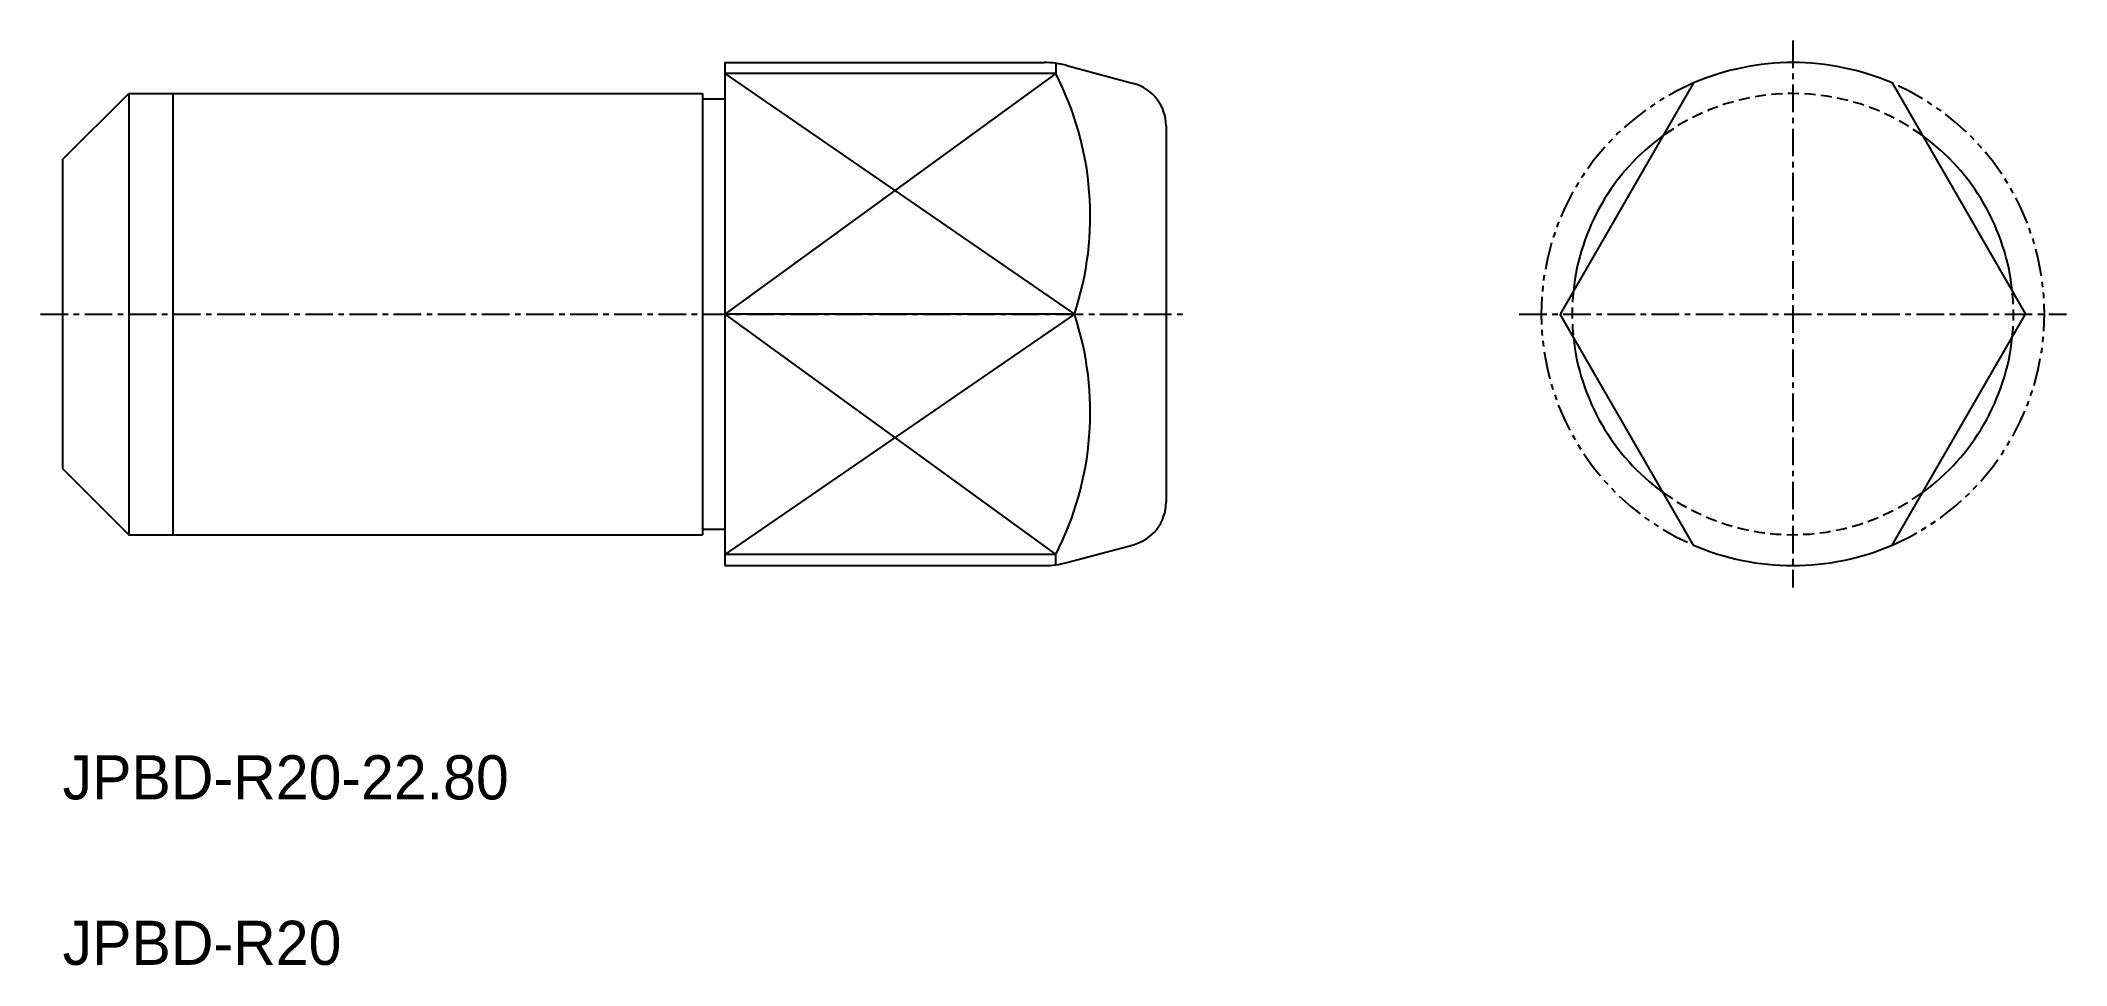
# Model space of a CAD drawing. Extents: x -1583 to -1491.2, y -815.5 to -773.6.
import ezdxf

# ---------------------------------------------------------------- set-up
doc = ezdxf.new("R2010")
doc.units = 0
for name, pattern in [('CENTER', [2, 1.25, -0.25, 0.25, -0.25]), ('DASHED', [0.75, 0.5, -0.25]), ('PHANTOM', [2.5, 1.25, -0.25, 0.25, -0.25, 0.25, -0.25])]:
    doc.linetypes.add(name, pattern=pattern)
doc.layers.get('0').update_dxf_attribs({"linetype": 'CONTINUOUS'})
doc.layers.add('CENTER', color=1, linetype='CENTER')

msp = doc.modelspace()

# ---------------------------------------------------------------- linework, layer by layer
at = {"color": 7, "linetype": 'CONTINUOUS'}
for p, q in [((-1551.963, -774.58), (-1551.963, -797.38)), ((-1551.963, -774.58), (-1537.49, -774.58)), ((-1536.963, -774.615), (-1536.963, -775.074)), ((-1536.455, -774.716), (-1533.446, -775.523)), ((-1536.963, -775.074), (-1551.963, -775.074)), ((-1581.963, -778.98), (-1578.963, -775.98)), ((-1578.963, -775.98), (-1552.963, -775.98)), ((-1578.963, -775.98), (-1578.963, -795.98)), ((-1552.963, -775.98), (-1552.963, -795.98)), ((-1552.963, -776.23), (-1551.963, -776.23)), ((-1531.963, -777.454), (-1531.963, -794.506)), ((-1581.963, -778.98), (-1581.963, -792.98)), ((-1536.115, -785.98), (-1551.963, -785.98)), ((-1581.963, -792.98), (-1578.963, -795.98)), ((-1552.963, -795.73), (-1551.963, -795.73)), ((-1578.963, -795.98), (-1552.963, -795.98)), ((-1536.455, -797.244), (-1533.446, -796.437)), ((-1536.963, -796.886), (-1551.963, -796.886)), ((-1551.963, -797.38), (-1537.49, -797.38)), ((-1536.963, -797.345), (-1536.963, -796.886))]:
    msp.add_line(p, q, dxfattribs=at)
at = {"color": 3, "linetype": 'CONTINUOUS'}
for p, q in [((-1551.963, -775.074), (-1536.115, -785.98)), ((-1536.963, -775.074), (-1551.963, -785.98)), ((-1576.963, -775.98), (-1576.963, -795.98)), ((-1536.115, -785.98), (-1551.963, -796.886)), ((-1551.963, -785.98), (-1536.963, -796.886))]:
    msp.add_line(p, q, dxfattribs=at)
at = {"color": 7, "linetype": 'CONTINUOUS'}
for centre, radius, start, end in [((-1537.49, -778.58), 4, 75, 90), ((-1549.514, -781.537), 14.116, 341.65292, 27.24551), ((-1533.963, -777.454), 2, 0, 75), ((-1549.514, -790.423), 14.116, 332.75449, 18.34708), ((-1533.963, -794.506), 2, 285, 0), ((-1537.49, -793.38), 4, 270, 285)]:
    msp.add_arc(centre, radius, start, end, dxfattribs=at)
at = {"color": 3, "linetype": 'PHANTOM'}
for start, end in [(113.24956, 246.75044), (293.24956, 66.75044)]:
    msp.add_arc((-1503.563, -785.98), 11.4, start, end, dxfattribs=at)
at = {"color": 3, "linetype": 'DASHED'}
for start, end in [(54.01708, 125.98292), (174.01708, 185.98292), (354.01708, 5.98292), (234.01708, 305.98292)]:
    msp.add_arc((-1503.563, -785.98), 10, start, end, dxfattribs=at)
at = {"layer": 'CENTER', "color": 1, "linetype": 'CENTER'}
for p, q in [((-1503.563, -773.58), (-1503.563, -798.38)), ((-1582.963, -785.98), (-1530.963, -785.98)), ((-1515.963, -785.98), (-1491.163, -785.98))]:
    msp.add_line(p, q, dxfattribs=at)
at = {"layer": 'CENTER', "color": 7, "linetype": 'CONTINUOUS'}
for p, q in [((-1508.063, -775.506), (-1514.111, -785.98)), ((-1499.063, -775.506), (-1493.016, -785.98)), ((-1508.063, -796.454), (-1514.111, -785.98)), ((-1499.063, -796.454), (-1493.016, -785.98))]:
    msp.add_line(p, q, dxfattribs=at)
for radius, start, end in [(11.4, 66.75044, 113.24956), (10, 125.98292, 174.01708), (10, 5.98292, 54.01708), (10, 185.98292, 234.01708), (10, 305.98292, 354.01708), (11.4, 246.75044, 293.24956)]:
    msp.add_arc((-1503.563, -785.98), radius, start, end, dxfattribs=at)

# ---------------------------------------------------------------- texts
at = {"color": 7, "linetype": 'CONTINUOUS'}
for s, p in [('JPBD-R20-22.80', (-1581.963, -807.98)), ('JPBD-R20', (-1581.963, -815.48))]:
    msp.add_text(s, height=2, dxfattribs=at).set_placement(p)

doc.saveas('drawing.dxf')
